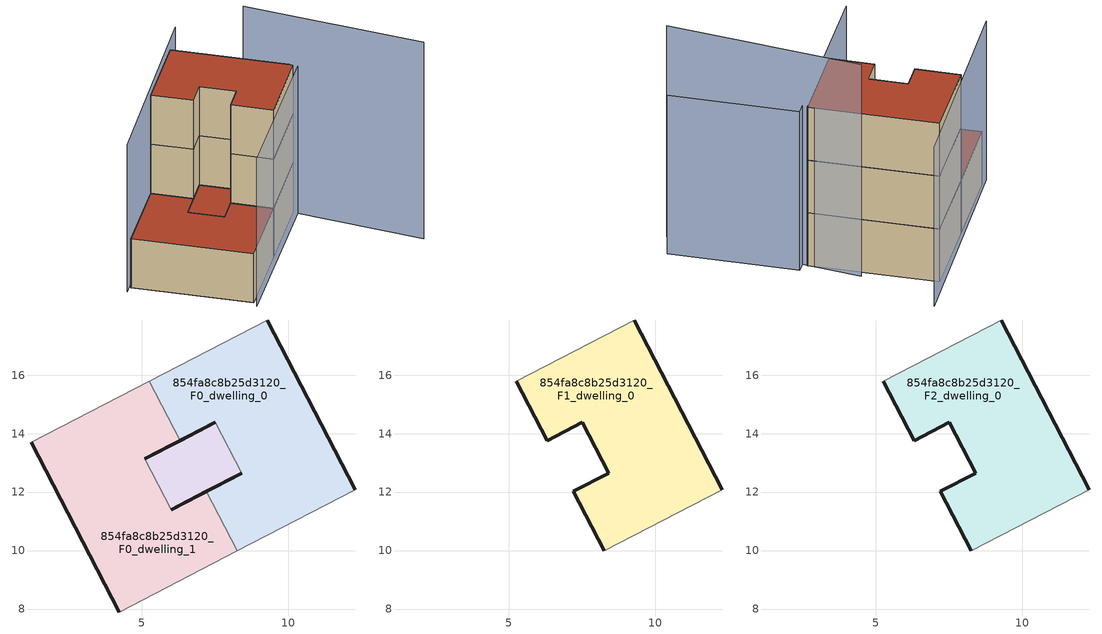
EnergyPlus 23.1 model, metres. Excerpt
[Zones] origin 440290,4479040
854fa8c8b25d3120_F0_dwelling_0
 floor ground (EU_floor_Construction): 12.29,12.08 9.29,17.88 5.25,15.79 6.3,13.76 7.51,14.39 8.41,12.65 7.2,12.02 8.26,9.99 z0
 wall outside (EU_wall_Construction): 7.2,12.02 8.41,12.65 / 7.51,14.39 6.3,13.76 / 9.29,17.88 12.29,12.08 z0:3
 wall adiabatic (EU_wall_Construction): 5.25,15.79 9.29,17.88 / 12.29,12.08 8.26,9.99 z0:3
 wall to 854fa8c8b25d3120_F0_dwelling_1 (EU_wall_Construction): 8.26,9.99 7.2,12.02 / 6.3,13.76 5.25,15.79 z0:3
 wall to 854fa8c8b25d3120_F0_circulation (EU_wall_Construction): 8.41,12.65 7.51,14.39 z0:3
854fa8c8b25d3120_F0_dwelling_1
 floor ground (EU_floor_Construction): 8.26,9.99 7.2,12.02 5.99,11.39 5.09,13.14 6.3,13.76 5.25,15.79 1.21,13.71 4.22,7.9 z0
 wall outside (EU_wall_Construction): 6.3,13.76 5.09,13.14 / 5.99,11.39 7.2,12.02 / 4.22,7.9 1.21,13.71 z0:3
 wall adiabatic (EU_wall_Construction): 1.21,13.71 5.25,15.79 / 8.26,9.99 4.22,7.9 z0:3
 wall to 854fa8c8b25d3120_F0_circulation (EU_wall_Construction): 5.09,13.14 5.99,11.39 z0:3
 roof outside (EU_roof_Construction): 6.3,13.76 5.09,13.14 5.99,11.39 7.2,12.02 8.26,9.99 4.22,7.9 1.21,13.71 5.25,15.79 z3
854fa8c8b25d3120_F0_circulation
 floor ground (EU_floor_Construction): 8.41,12.65 7.51,14.39 5.09,13.14 5.99,11.39 z0
 wall outside (EU_wall_Construction): 8.41,12.65 5.99,11.39 / 5.09,13.14 7.51,14.39 z0:3
 roof outside (EU_roof_Construction): 7.51,14.39 8.41,12.65 5.99,11.39 5.09,13.14 z3
854fa8c8b25d3120_F1_dwelling_0
 floor to 854fa8c8b25d3120_F0_dwelling_0 (EU_floor_Construction): 12.29,12.08 9.29,17.88 5.25,15.79 6.3,13.76 7.51,14.39 8.41,12.65 7.2,12.02 8.26,9.99 z3
 wall outside (EU_wall_Construction): 8.26,9.99 7.2,12.02 8.41,12.65 7.51,14.39 6.3,13.76 5.25,15.79 / 9.29,17.88 12.29,12.08 z3:6
 wall adiabatic (EU_wall_Construction): 5.25,15.79 9.29,17.88 / 12.29,12.08 8.26,9.99 z3:6
854fa8c8b25d3120_F2_dwelling_0
 floor to 854fa8c8b25d3120_F1_dwelling_0 (EU_floor_Construction): 12.29,12.08 9.29,17.88 5.25,15.79 6.3,13.76 7.51,14.39 8.41,12.65 7.2,12.02 8.26,9.99 z6
 wall outside (EU_wall_Construction): 8.26,9.99 7.2,12.02 8.41,12.65 7.51,14.39 6.3,13.76 5.25,15.79 / 9.29,17.88 12.29,12.08 z6:9
 wall adiabatic (EU_wall_Construction): 5.25,15.79 9.29,17.88 / 12.29,12.08 8.26,9.99 z6:9
 roof outside (EU_roof_Construction): 9.29,17.88 12.29,12.08 8.26,9.99 7.2,12.02 8.41,12.65 7.51,14.39 6.3,13.76 5.25,15.79 z9
shading: 4.07,7.57 12.83,12.05 / 12.83,12.05 15.81,6.21 / 11.13,19.09 0.79,13.59 z0:9; 14.67,5.23 11.33,14.66 z0:12
[Building]
EU S2 Campaign: North Axis=0; Terrain=City; Solar Distribution=FullExterior
[Site:Location]
Madrid: Latitude=40.5; Longitude=-3.5; Time Zone=1; Elevation=609
[SizingPeriod:WeatherFileDays]
AnnualSizingPeriod: Begin Month=1; Begin Day of Month=1; End Month=12; End Day of Month=31; Day of Week for Start Day=Monday; Use Weather File Daylight Saving Period=No; Use Weather File Rain and Snow Indicators=No
[MATERIAL]
EU_InternalMass_Material: Roughness=MediumRough; Thickness=0.1; Conductivity=1; Density=1800; Specific Heat=900; Thermal Absorptance=0.9; Solar Absorptance=0.7; Visible Absorptance=0.7
[MATERIAL:NOMASS] Roughness=MediumRough; Thermal Absorptance=0.9; Solar Absorptance=0.7; Visible Absorptance=0.7
Name | Thermal Resistance
EU_wall_NoMass; EU_roof_NoMass | 2.16768
EU_floor_NoMass | 1.14339
[CONSTRUCTION]
EU_wall_Construction: EU_wall_NoMass
EU_roof_Construction: EU_roof_NoMass
EU_floor_Construction: EU_floor_NoMass
EU_InternalMass_Construction: EU_InternalMass_Material
[ZONE] Type=1; Multiplier=1; Ceiling Height=autocalculate; Floor Area=autocalculate; Part of Total Floor Area=Yes
Name | Volume
854fa8c8b25d3120_F0_dwelling_0 | 81.137
854fa8c8b25d3120_F1_dwelling_0; 854fa8c8b25d3120_F2_dwelling_0 | 81.1366
854fa8c8b25d3120_F0_dwelling_1 | 81.1267
854fa8c8b25d3120_F0_circulation | 16.0514
[INTERNALMASS] Construction=EU_InternalMass_Construction
Name | Zone or ZoneList | Surface Area
854fa8c8b25d3120_F0_dwelling_0_EU_InternalMass | 854fa8c8b25d3120_F0_dwelling_0 | 27.0442
854fa8c8b25d3120_F0_dwelling_1_EU_InternalMass | 854fa8c8b25d3120_F0_dwelling_1 | 27.0442
854fa8c8b25d3120_F1_dwelling_0_EU_InternalMass | 854fa8c8b25d3120_F1_dwelling_0 | 59.3944
854fa8c8b25d3120_F2_dwelling_0_EU_InternalMass | 854fa8c8b25d3120_F2_dwelling_0 | 59.3944
[OTHEREQUIPMENT] Fuel Type=Electricity; Design Level Calculation Method=Watts/Area; Power per Zone Floor Area=1; Fraction Latent=0; Fraction Radiant=0; Fraction Lost=0; Carbon Dioxide Generation Rate=0; EndUse Subcategory=EU_Step8_InternalGains
Name | Zone or ZoneList or Space or SpaceList | Schedule
EU_Step8_InternalGain_854fa8c8b25d3120_F0_dwelling_0_f000 | 854fa8c8b25d3120_F0_dwelling_0 | EU_Step8_GainSchedule_854fa8c8b25d3120_F0_dwelling_0_f000
EU_Step8_InternalGain_854fa8c8b25d3120_F0_dwelling_1_f000 | 854fa8c8b25d3120_F0_dwelling_1 | EU_Step8_GainSchedule_854fa8c8b25d3120_F0_dwelling_1_f000
EU_Step8_InternalGain_854fa8c8b25d3120_F1_dwelling_0_f000 | 854fa8c8b25d3120_F1_dwelling_0 | EU_Step8_GainSchedule_854fa8c8b25d3120_F1_dwelling_0_f000
EU_Step8_InternalGain_854fa8c8b25d3120_F2_dwelling_0_f000 | 854fa8c8b25d3120_F2_dwelling_0 | EU_Step8_GainSchedule_854fa8c8b25d3120_F2_dwelling_0_f000
[ZONEINFILTRATION:DESIGNFLOWRATE]
EU_Circulation_Infiltration_854fa8c8b25d3120_F0_circulation: Zone or ZoneList or Space or SpaceList=854fa8c8b25d3120_F0_circulation; Schedule=EU_AlwaysOn; Design Flow Rate Calculation Method=Flow/Area; Flow Rate per Floor Area=0.0005; Constant Term Coefficient=1; Temperature Term Coefficient=0; Velocity Term Coefficient=0; Velocity Squared Term Coefficient=0
[ZONEVENTILATION:DESIGNFLOWRATE] Schedule=EU_AlwaysOn; Design Flow Rate Calculation Method=AirChanges/Hour; Air Changes per Hour=0.480546; Ventilation Type=Natural; Fan Pressure Rise=0; Fan Total Efficiency=1; Constant Term Coefficient=1; Temperature Term Coefficient=0; Velocity Term Coefficient=0; Velocity Squared Term Coefficient=0; Minimum Indoor Temperature=-100; Maximum Indoor Temperature=100; Delta Temperature=-100; Minimum Outdoor Temperature=-100; Maximum Outdoor Temperature=100; Maximum Wind Speed=40
Name | Zone or ZoneList or Space or SpaceList
EU_ConstantAir_854fa8c8b25d3120_F0_dwelling_0 | 854fa8c8b25d3120_F0_dwelling_0
EU_ConstantAir_854fa8c8b25d3120_F0_dwelling_1 | 854fa8c8b25d3120_F0_dwelling_1
EU_ConstantAir_854fa8c8b25d3120_F1_dwelling_0 | 854fa8c8b25d3120_F1_dwelling_0
EU_ConstantAir_854fa8c8b25d3120_F2_dwelling_0 | 854fa8c8b25d3120_F2_dwelling_0
[HVACTEMPLATE:THERMOSTAT] Constant Heating Setpoint=20; Constant Cooling Setpoint=50
EU_HeatOnly_854fa8c8b25d3120_F0_dwelling_0; EU_HeatOnly_854fa8c8b25d3120_F0_dwelling_1; EU_HeatOnly_854fa8c8b25d3120_F1_dwelling_0; EU_HeatOnly_854fa8c8b25d3120_F2_dwelling_0
[HVACTEMPLATE:ZONE:IDEALLOADSAIRSYSTEM] System Availability Schedule=EU_AlwaysOn; Maximum Heating Supply Air Temperature=50; Minimum Cooling Supply Air Temperature=13; Maximum Heating Supply Air Humidity Ratio=0.0156; Minimum Cooling Supply Air Humidity Ratio=0.0077; Heating Limit=NoLimit; Cooling Limit=NoLimit; Heating Availability Schedule=EU_AlwaysOn; Cooling Availability Schedule=EU_CoolingOff; Dehumidification Control Type=ConstantSensibleHeatRatio; Cooling Sensible Heat Ratio=0.7; Dehumidification Setpoint=60; Humidification Control Type=None; Humidification Setpoint=30; Outdoor Air Method=None; Outdoor Air Flow Rate per Person=0.00944; Outdoor Air Flow Rate per Zone Floor Area=0; Outdoor Air Flow Rate per Zone=0; Demand Controlled Ventilation Type=None; Outdoor Air Economizer Type=NoEconomizer; Heat Recovery Type=None; Sensible Heat Recovery Effectiveness=0.7; Latent Heat Recovery Effectiveness=0.65
Name | Template Thermostat
854fa8c8b25d3120_F0_dwelling_0 | EU_HeatOnly_854fa8c8b25d3120_F0_dwelling_0
854fa8c8b25d3120_F0_dwelling_1 | EU_HeatOnly_854fa8c8b25d3120_F0_dwelling_1
854fa8c8b25d3120_F1_dwelling_0 | EU_HeatOnly_854fa8c8b25d3120_F1_dwelling_0
854fa8c8b25d3120_F2_dwelling_0 | EU_HeatOnly_854fa8c8b25d3120_F2_dwelling_0
[SIZING:ZONE] Zone Cooling Design Supply Air Temperature Input Method=SupplyAirTemperature; Zone Cooling Design Supply Air Temperature=13; Zone Heating Design Supply Air Temperature Input Method=SupplyAirTemperature; Zone Heating Design Supply Air Temperature=50; Zone Cooling Design Supply Air Humidity Ratio=0.008; Zone Heating Design Supply Air Humidity Ratio=0.008; Cooling Design Air Flow Method=DesignDay; Cooling Design Air Flow Rate=0; Cooling Minimum Air Flow per Zone Floor Area=0.000762; Cooling Minimum Air Flow=0; Cooling Minimum Air Flow Fraction=0.2; Heating Design Air Flow Method=DesignDay; Heating Design Air Flow Rate=0; Heating Maximum Air Flow per Zone Floor Area=0.002032; Heating Maximum Air Flow=0.141576; Heating Maximum Air Flow Fraction=0.3; Account for Dedicated Outdoor Air System=No; Dedicated Outdoor Air System Control Strategy=NeutralSupplyAir; Dedicated Outdoor Air Low Setpoint Temperature for Design=autosize; Dedicated Outdoor Air High Setpoint Temperature for Design=autosize; Zone Load Sizing Method=Sensible Load Only No Latent Load; Zone Latent Cooling Design Supply Air Humidity Ratio Input Method=HumidityRatioDifference; Zone Cooling Design Supply Air Humidity Ratio Difference=0.005; Zone Latent Heating Design Supply Air Humidity Ratio Input Method=HumidityRatioDifference; Zone Humidification Design Supply Air Humidity Ratio Difference=0.005
854fa8c8b25d3120_F0_dwelling_0; 854fa8c8b25d3120_F0_dwelling_1; 854fa8c8b25d3120_F1_dwelling_0; 854fa8c8b25d3120_F2_dwelling_0
[SCHEDULE:CONSTANT]
Name | Hourly Value
EU_AlwaysOn | 1
EU_CoolingOff | 0
[SCHEDULE:FILE] Column Number=1; Rows to Skip at Top=0; Number of Hours of Data=8760; Column Separator=Comma; Interpolate to Timestep=No; Minutes per Item=60; Adjust Schedule for Daylight Savings=Yes
Name | File
EU_Step8_GainSchedule_854fa8c8b25d3120_F0_dwelling_0_f000 | ../../schedules/854fa8c8b25d3120/854fa8c8b25d3120_F0_dwelling_0_f000_gain.csv
EU_Step8_GainSchedule_854fa8c8b25d3120_F0_dwelling_1_f000 | ../../schedules/854fa8c8b25d3120/854fa8c8b25d3120_F0_dwelling_1_f000_gain.csv
EU_Step8_GainSchedule_854fa8c8b25d3120_F1_dwelling_0_f000 | ../../schedules/854fa8c8b25d3120/854fa8c8b25d3120_F1_dwelling_0_f000_gain.csv
EU_Step8_GainSchedule_854fa8c8b25d3120_F2_dwelling_0_f000 | ../../schedules/854fa8c8b25d3120/854fa8c8b25d3120_F2_dwelling_0_f000_gain.csv
